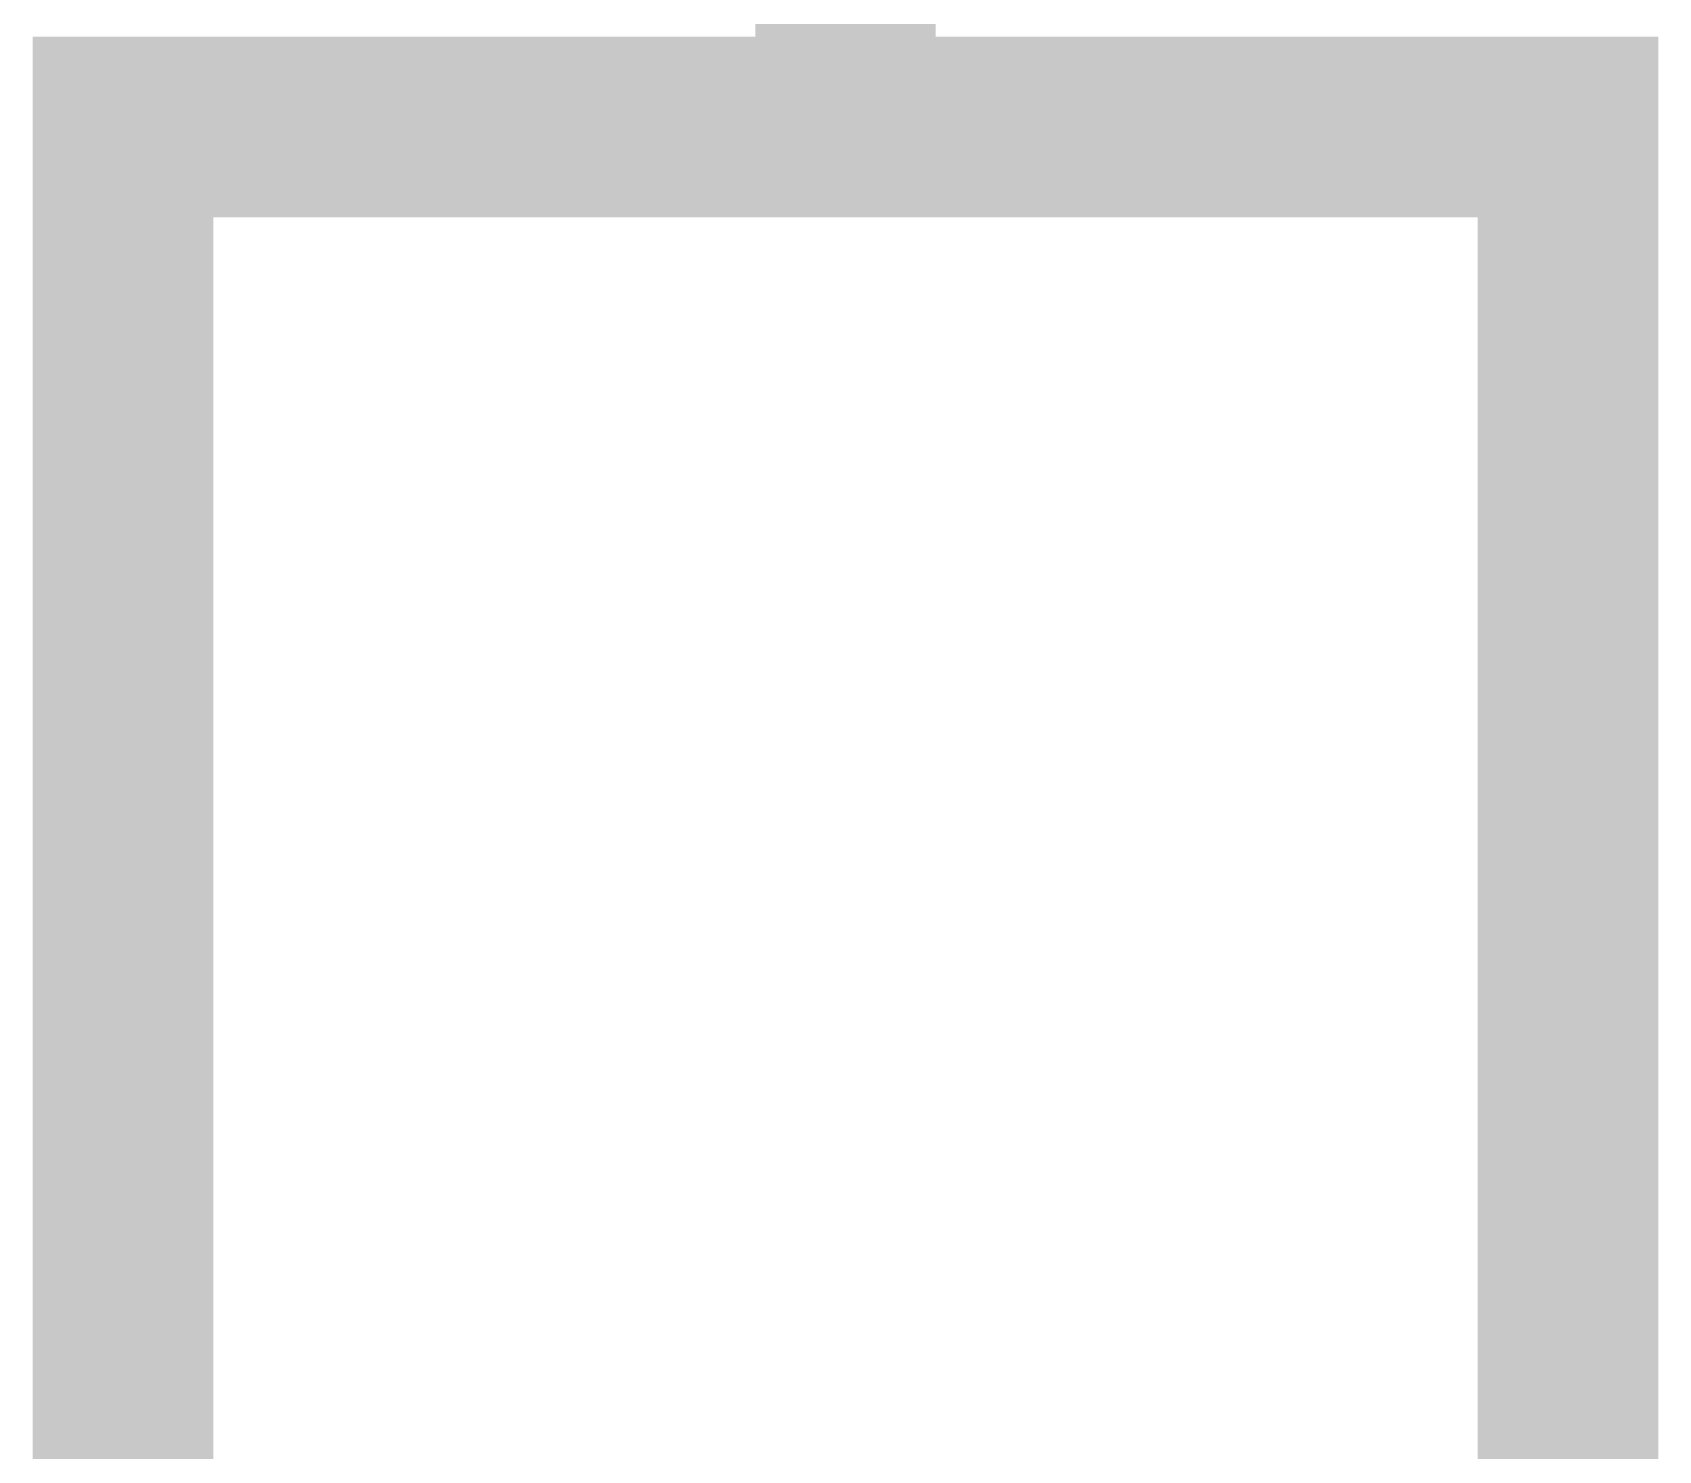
# Model space of a CAD drawing. Extents: x -40166 to 40284, y -45890 to 44060.
# Drawn here: x 12585 to 13485, y 17227 to 18012 of the extents above; entities that cross this region are included whole.
import ezdxf

# ---------------------------------------------------------------- set-up
doc = ezdxf.new("R2010")
doc.units = 0
for name, color, linetype in [('10', 12, 'CONTINUOUS'), ('11', 13, 'CONTINUOUS'), ('12', 14, 'CONTINUOUS'), ('13', 15, 'CONTINUOUS'), ('14', 16, 'CONTINUOUS'), ('15', 17, 'CONTINUOUS'), ('16', 18, 'CONTINUOUS'), ('17', 19, 'CONTINUOUS'), ('18', 20, 'CONTINUOUS'), ('19', 21, 'CONTINUOUS'), ('20', 22, 'CONTINUOUS'), ('21', 23, 'CONTINUOUS'), ('22', 24, 'CONTINUOUS'), ('23', 25, 'CONTINUOUS'), ('24', 26, 'CONTINUOUS'), ('25', 27, 'CONTINUOUS'), ('26', 28, 'CONTINUOUS'), ('27', 29, 'CONTINUOUS'), ('28', 30, 'CONTINUOUS'), ('29', 31, 'CONTINUOUS'), ('3', 6, 'CONTINUOUS'), ('30', 32, 'CONTINUOUS'), ('31', 33, 'CONTINUOUS'), ('32', 34, 'CONTINUOUS'), ('33', 35, 'CONTINUOUS'), ('34', 36, 'CONTINUOUS'), ('35', 37, 'CONTINUOUS'), ('36', 38, 'CONTINUOUS'), ('37', 39, 'CONTINUOUS'), ('38', 40, 'CONTINUOUS'), ('39', 41, 'CONTINUOUS'), ('40', 42, 'CONTINUOUS'), ('41', 43, 'CONTINUOUS'), ('42', 44, 'CONTINUOUS'), ('43', 45, 'CONTINUOUS'), ('44', 46, 'CONTINUOUS'), ('45', 47, 'CONTINUOUS'), ('46', 48, 'CONTINUOUS'), ('47', 49, 'CONTINUOUS'), ('48', 50, 'CONTINUOUS'), ('49', 51, 'CONTINUOUS'), ('5', 7, 'CONTINUOUS'), ('50', 52, 'CONTINUOUS'), ('6', 8, 'CONTINUOUS'), ('7', 9, 'CONTINUOUS'), ('8', 10, 'CONTINUOUS'), ('9', 11, 'CONTINUOUS'), ('L1D0_square', 2, 'CONTINUOUS'), ('L2D0_round', 3, 'CONTINUOUS')]:
    doc.layers.add(name, color=color, linetype=linetype)

# ---------------------------------------------------------------- blocks, each defined once
blk = doc.blocks.new('device')
at = {"layer": '10'}
for points in [[(576, 934), (576, 935), (1276, 934), (1276, 935)], [(576, 916), (576, 917), (1276, 916), (1276, 917)]]:
    blk.add_solid(points, dxfattribs=at)
at = {"layer": '11'}
for points in [[(576, 935), (576, 936), (1276, 935), (1276, 936)], [(576, 915), (576, 916), (1276, 915), (1276, 916)]]:
    blk.add_solid(points, dxfattribs=at)
at = {"layer": '12'}
for points in [[(576, 936), (576, 937), (1276, 936), (1276, 937)], [(576, 914), (576, 915), (1276, 914), (1276, 915)]]:
    blk.add_solid(points, dxfattribs=at)
at = {"layer": '13'}
for points in [[(576, 937), (576, 938), (1276, 937), (1276, 938)], [(576, 913), (576, 914), (1276, 913), (1276, 914)]]:
    blk.add_solid(points, dxfattribs=at)
at = {"layer": '14'}
for points in [[(576, 938), (576, 939), (1276, 938), (1276, 939)], [(576, 912), (576, 913), (1276, 912), (1276, 913)]]:
    blk.add_solid(points, dxfattribs=at)
at = {"layer": '15'}
for points in [[(576, 939), (576, 940), (1276, 939), (1276, 940)], [(576, 911), (576, 912), (1276, 911), (1276, 912)]]:
    blk.add_solid(points, dxfattribs=at)
at = {"layer": '16'}
for points in [[(576, 940), (576, 941), (1276, 940), (1276, 941)], [(576, 910), (576, 911), (1276, 910), (1276, 911)]]:
    blk.add_solid(points, dxfattribs=at)
at = {"layer": '17'}
for points in [[(576, 941), (576, 942), (1276, 941), (1276, 942)], [(576, 909), (576, 910), (1276, 909), (1276, 910)]]:
    blk.add_solid(points, dxfattribs=at)
at = {"layer": '18'}
for points in [[(576, 942), (576, 943), (1276, 942), (1276, 943)], [(576, 908), (576, 909), (1276, 908), (1276, 909)]]:
    blk.add_solid(points, dxfattribs=at)
at = {"layer": '19'}
for points in [[(576, 943), (576, 944), (1276, 943), (1276, 944)], [(576, 907), (576, 908), (1276, 907), (1276, 908)]]:
    blk.add_solid(points, dxfattribs=at)
at = {"layer": '20'}
for points in [[(576, 944), (576, 945), (1276, 944), (1276, 945)], [(576, 906), (576, 907), (1276, 906), (1276, 907)]]:
    blk.add_solid(points, dxfattribs=at)
at = {"layer": '21'}
for points in [[(576, 945), (576, 946), (1276, 945), (1276, 946)], [(576, 905), (576, 906), (1276, 905), (1276, 906)]]:
    blk.add_solid(points, dxfattribs=at)
at = {"layer": '22'}
for points in [[(576, 946), (576, 947), (1276, 946), (1276, 947)], [(576, 904), (576, 905), (1276, 904), (1276, 905)]]:
    blk.add_solid(points, dxfattribs=at)
at = {"layer": '23'}
for points in [[(576, 947), (576, 948), (1276, 947), (1276, 948)], [(576, 903), (576, 904), (1276, 903), (1276, 904)]]:
    blk.add_solid(points, dxfattribs=at)
at = {"layer": '24'}
for points in [[(576, 948), (576, 949), (1276, 948), (1276, 949)], [(576, 902), (576, 903), (1276, 902), (1276, 903)]]:
    blk.add_solid(points, dxfattribs=at)
at = {"layer": '25'}
for points in [[(576, 949), (576, 950), (1276, 949), (1276, 950)], [(576, 901), (576, 902), (1276, 901), (1276, 902)]]:
    blk.add_solid(points, dxfattribs=at)
at = {"layer": '26'}
for points in [[(576, 950), (576, 951), (1276, 950), (1276, 951)], [(576, 900), (576, 901), (1276, 900), (1276, 901)]]:
    blk.add_solid(points, dxfattribs=at)
at = {"layer": '27'}
for points in [[(576, 951), (576, 952), (1276, 951), (1276, 952)], [(576, 899), (576, 900), (1276, 899), (1276, 900)]]:
    blk.add_solid(points, dxfattribs=at)
at = {"layer": '28'}
for points in [[(576, 952), (576, 953), (1276, 952), (1276, 953)], [(576, 898), (576, 899), (1276, 898), (1276, 899)]]:
    blk.add_solid(points, dxfattribs=at)
at = {"layer": '29'}
for points in [[(576, 953), (576, 954), (1276, 953), (1276, 954)], [(576, 897), (576, 898), (1276, 897), (1276, 898)]]:
    blk.add_solid(points, dxfattribs=at)
at = {"layer": '3'}
for points in [[(576, 926), (576, 928), (1276, 926), (1276, 928)], [(576, 923), (576, 925), (1276, 923), (1276, 925)]]:
    blk.add_solid(points, dxfattribs=at)
at = {"layer": '30'}
for points in [[(576, 954), (576, 955), (1276, 954), (1276, 955)], [(576, 896), (576, 897), (1276, 896), (1276, 897)]]:
    blk.add_solid(points, dxfattribs=at)
at = {"layer": '31'}
for points in [[(576, 955), (576, 956), (1276, 955), (1276, 956)], [(576, 895), (576, 896), (1276, 895), (1276, 896)]]:
    blk.add_solid(points, dxfattribs=at)
at = {"layer": '32'}
for points in [[(576, 956), (576, 957), (1276, 956), (1276, 957)], [(576, 894), (576, 895), (1276, 894), (1276, 895)]]:
    blk.add_solid(points, dxfattribs=at)
at = {"layer": '33'}
for points in [[(576, 957), (576, 958), (1276, 957), (1276, 958)], [(576, 893), (576, 894), (1276, 893), (1276, 894)]]:
    blk.add_solid(points, dxfattribs=at)
at = {"layer": '34'}
for points in [[(576, 958), (576, 959), (1276, 958), (1276, 959)], [(576, 892), (576, 893), (1276, 892), (1276, 893)]]:
    blk.add_solid(points, dxfattribs=at)
at = {"layer": '35'}
for points in [[(576, 959), (576, 960), (1276, 959), (1276, 960)], [(576, 891), (576, 892), (1276, 891), (1276, 892)]]:
    blk.add_solid(points, dxfattribs=at)
at = {"layer": '36'}
for points in [[(576, 960), (576, 961), (1276, 960), (1276, 961)], [(576, 890), (576, 891), (1276, 890), (1276, 891)]]:
    blk.add_solid(points, dxfattribs=at)
at = {"layer": '37'}
for points in [[(576, 961), (576, 962), (1276, 961), (1276, 962)], [(576, 889), (576, 890), (1276, 889), (1276, 890)]]:
    blk.add_solid(points, dxfattribs=at)
at = {"layer": '38'}
for points in [[(576, 962), (576, 963), (1276, 962), (1276, 963)], [(576, 888), (576, 889), (1276, 888), (1276, 889)]]:
    blk.add_solid(points, dxfattribs=at)
at = {"layer": '39'}
for points in [[(576, 963), (576, 964), (1276, 963), (1276, 964)], [(576, 887), (576, 888), (1276, 887), (1276, 888)]]:
    blk.add_solid(points, dxfattribs=at)
at = {"layer": '40'}
for points in [[(576, 964), (576, 965), (1276, 964), (1276, 965)], [(576, 886), (576, 887), (1276, 886), (1276, 887)]]:
    blk.add_solid(points, dxfattribs=at)
at = {"layer": '41'}
for points in [[(576, 965), (576, 966), (1276, 965), (1276, 966)], [(576, 885), (576, 886), (1276, 885), (1276, 886)]]:
    blk.add_solid(points, dxfattribs=at)
at = {"layer": '42'}
for points in [[(576, 966), (576, 967), (1276, 966), (1276, 967)], [(576, 884), (576, 885), (1276, 884), (1276, 885)]]:
    blk.add_solid(points, dxfattribs=at)
at = {"layer": '43'}
for points in [[(576, 967), (576, 968), (1276, 967), (1276, 968)], [(576, 883), (576, 884), (1276, 883), (1276, 884)]]:
    blk.add_solid(points, dxfattribs=at)
at = {"layer": '44'}
for points in [[(576, 968), (576, 969), (1276, 968), (1276, 969)], [(576, 882), (576, 883), (1276, 882), (1276, 883)]]:
    blk.add_solid(points, dxfattribs=at)
at = {"layer": '45'}
for points in [[(576, 969), (576, 970), (1276, 969), (1276, 970)], [(576, 881), (576, 882), (1276, 881), (1276, 882)]]:
    blk.add_solid(points, dxfattribs=at)
at = {"layer": '46'}
for points in [[(576, 970), (576, 971), (1276, 970), (1276, 971)], [(576, 880), (576, 881), (1276, 880), (1276, 881)]]:
    blk.add_solid(points, dxfattribs=at)
at = {"layer": '47'}
for points in [[(576, 971), (576, 972), (1276, 971), (1276, 972)], [(576, 879), (576, 880), (1276, 879), (1276, 880)]]:
    blk.add_solid(points, dxfattribs=at)
at = {"layer": '48'}
for points in [[(576, 972), (576, 973), (1276, 972), (1276, 973)], [(576, 878), (576, 879), (1276, 878), (1276, 879)]]:
    blk.add_solid(points, dxfattribs=at)
at = {"layer": '49'}
for points in [[(576, 973), (576, 974), (1276, 973), (1276, 974)], [(576, 877), (576, 878), (1276, 877), (1276, 878)]]:
    blk.add_solid(points, dxfattribs=at)
at = {"layer": '5'}
for points in [[(576, 928), (576, 930), (1276, 928), (1276, 930)], [(576, 921), (576, 923), (1276, 921), (1276, 923)]]:
    blk.add_solid(points, dxfattribs=at)
at = {"layer": '50'}
for points in [[(576, 974), (576, 975), (1276, 974), (1276, 975)], [(576, 876), (576, 877), (1276, 876), (1276, 877)], [(576, 875), (576, 876), (1276, 875), (1276, 876)]]:
    blk.add_solid(points, dxfattribs=at)
at = {"layer": '6'}
for points in [[(576, 930), (576, 931), (1276, 930), (1276, 931)], [(576, 920), (576, 921), (1276, 920), (1276, 921)]]:
    blk.add_solid(points, dxfattribs=at)
at = {"layer": '7'}
for points in [[(576, 931), (576, 932), (1276, 931), (1276, 932)], [(576, 919), (576, 920), (1276, 919), (1276, 920)]]:
    blk.add_solid(points, dxfattribs=at)
at = {"layer": '8'}
for points in [[(576, 932), (576, 933), (1276, 932), (1276, 933)], [(576, 918), (576, 919), (1276, 918), (1276, 919)]]:
    blk.add_solid(points, dxfattribs=at)
at = {"layer": '9'}
for points in [[(576, 933), (576, 934), (1276, 933), (1276, 934)], [(576, 917), (576, 918), (1276, 917), (1276, 918)]]:
    blk.add_solid(points, dxfattribs=at)
at = {"layer": 'L1D0_square'}
for points in [[(876, 875), (876, 1775), (976, 875), (976, 1775)], [(476, 875), (476, 975), (676, 875), (676, 975)], [(476, 75), (476, 975), (576, 75), (576, 975)], [(1176, 875), (1176, 975), (1376, 875), (1376, 975)], [(1276, 75), (1276, 975), (1376, 75), (1376, 975)]]:
    blk.add_solid(points, dxfattribs=at)
at = {"layer": 'L2D0_round'}
blk.add_solid([(576, 875), (576, 975), (1276, 875), (1276, 975)], dxfattribs=at)

msp = doc.modelspace()

# ---------------------------------------------------------------- block references
msp.add_blockref('device', (12109, 17035))
msp.add_blockref('device', (12109, 17035))

doc.saveas('drawing.dxf')
